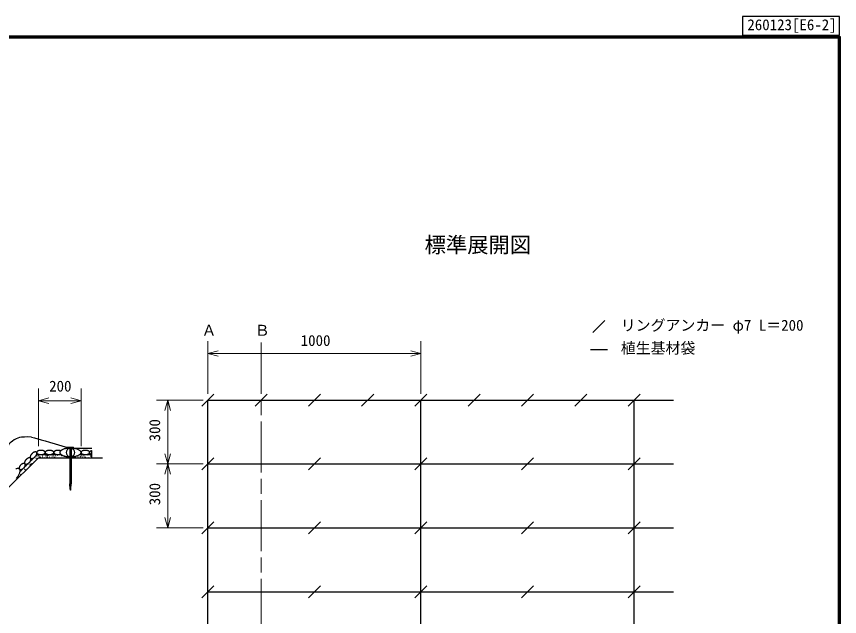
# Model space of a CAD drawing. Units: millimetres, scale not verified. Extents: x 200 to 8200, y 200 to 5838.
# Drawn here: x 4337 to 8200, y 3019 to 5838 of the extents above; entities that cross this region are included whole.
import ezdxf
from ezdxf.enums import TextEntityAlignment as Align

# ---------------------------------------------------------------- set-up
doc = ezdxf.new("R2010")
doc.units = ezdxf.units.MM
doc.header["$LTSCALE"] = 20
doc.linetypes.add('CHAIN', pattern=[18.5, 12, -1.5, 3.5, -1.5])
for name, color, linetype, lineweight in [('C-BMK', 3, 'CHAIN', 13), ('C-DOC', 3, 'Continuous', 25), ('C-STR', 7, 'Continuous', 25), ('C-STR-DIM', 1, 'Continuous', 13), ('C-STR-TXT', 7, 'Continuous', 25)]:
    doc.layers.add(name, color=color, linetype=linetype, lineweight=lineweight)
doc.layers.add('C-BMK-TXT', color=3, linetype='Continuous')
doc.layers.add('C-TTL-TXT', color=7, linetype='Continuous')
doc.styles.add('ＭＳ ゴシック', font='')
doc.styles.get('ＭＳ ゴシック').set_extended_font_data('MS Gothic')

msp = doc.modelspace()

# ---------------------------------------------------------------- linework, layer by layer
at = {"layer": 'C-BMK'}
for p, q in [((5235.63, 4305.76), (5235.63, 1743.25)), ((5485.63, 4305.76), (5485.63, 1737.25))]:
    msp.add_line(p, q, dxfattribs=at)
at = {"layer": 'C-DOC'}
for p, q in [((8200, 5838), (7745, 5838)), ((7745, 5838), (7745, 5750)), ((8200, 5750), (8200, 5838)), ((7745, 5750), (8200, 5750))]:
    msp.add_line(p, q, dxfattribs=at)
at = {"layer": 'C-STR'}
for p, q in [((5207.34, 4007.47), (5263.91, 4064.04)), ((5457.34, 4007.47), (5513.91, 4064.04)), ((5707.34, 4007.47), (5763.91, 4064.04)), ((5957.34, 4007.47), (6013.91, 4064.04)), ((6207.34, 4007.47), (6263.91, 4064.04)), ((6457.34, 4007.47), (6513.91, 4064.04)), ((6707.34, 4007.47), (6763.91, 4064.04)), ((6957.34, 4007.47), (7013.91, 4064.04)), ((7207.34, 4007.47), (7263.91, 4064.04)), ((5235.63, 2386.06), (5235.63, 4035.76)), ((6235.63, 2386.06), (6235.63, 4035.76)), ((7235.63, 2386.06), (7235.63, 4035.76)), ((4575.49, 3814.18), (4605.54, 3814.19)), ((4575.49, 3812.71), (4575.49, 3814.18)), ((4605.55, 3812.72), (4575.49, 3812.71)), ((4587.02, 3812.71), (4587.07, 3643)), ((4594.02, 3812.72), (4594.07, 3643)), ((4605.55, 3812.72), (4605.55, 3814.19)), ((4640.33, 3789.72), (4640.52, 3787.97)), ((4680.44, 3789.72), (4680.52, 3788.84)), ((4690.52, 3781.06), (4690.52, 3798.38)), ((4292.73, 3616.93), (4440.52, 3764.72)), ((4354.46, 3699.87), (4434.3, 3779.72)), ((4404.08, 3763.05), (4403.51, 3762.38)), ((4434.3, 3779.72), (4531.52, 3779.72)), ((4434.3, 3779.72), (4538.36, 3779.72)), ((4440.52, 3764.72), (4587.03, 3764.72)), ((4538.36, 3779.72), (4547.22, 3779.72)), ((4587.04, 3749.55), (4594.04, 3749.55)), ((4594.03, 3764.72), (4740.52, 3764.72)), ((4633.82, 3779.72), (4690.52, 3779.72)), ((4690.52, 3764.72), (4690.52, 3779.72)), ((5207.34, 3707.47), (5263.91, 3764.04)), ((5707.34, 3707.47), (5763.91, 3764.04)), ((6207.34, 3707.47), (6263.91, 3764.04)), ((6707.34, 3707.47), (6763.91, 3764.04)), ((7207.34, 3707.47), (7263.91, 3764.04)), ((4353.23, 3711.68), (4352.13, 3710.32)), ((4377.45, 3736.43), (4376.88, 3735.76)), ((4587.04, 3745.85), (4594.04, 3745.85)), ((4587.04, 3742.14), (4594.04, 3742.14)), ((4587.04, 3738.44), (4594.04, 3738.44)), ((4587.04, 3734.74), (4594.04, 3734.74)), ((4587.04, 3731.04), (4594.04, 3731.04)), ((4587.04, 3727.33), (4594.04, 3727.33)), ((4587.04, 3723.63), (4594.04, 3723.63)), ((4587.04, 3719.93), (4594.04, 3719.93)), ((4587.05, 3716.23), (4594.05, 3716.23)), ((4587.05, 3712.52), (4594.05, 3712.52)), ((4587.05, 3708.82), (4594.05, 3708.82)), ((4587.05, 3705.12), (4594.05, 3705.12)), ((4587.05, 3701.42), (4594.05, 3701.42)), ((4587.05, 3697.72), (4594.05, 3697.72)), ((4587.05, 3694.01), (4594.05, 3694.01)), ((4589.07, 3618), (4587.07, 3643)), ((4592.07, 3618), (4594.07, 3643)), ((4589.07, 3618), (4590.58, 3613)), ((4590.58, 3613), (4592.07, 3618)), ((5207.34, 3407.47), (5263.91, 3464.04)), ((5707.34, 3407.47), (5763.91, 3464.04)), ((6207.34, 3407.47), (6263.91, 3464.04)), ((6707.34, 3407.47), (6763.91, 3464.04)), ((7207.34, 3407.47), (7263.91, 3464.04)), ((5207.34, 3107.47), (5263.91, 3164.04)), ((5707.34, 3107.47), (5763.91, 3164.04)), ((6207.34, 3107.47), (6263.91, 3164.04)), ((6707.34, 3107.47), (6763.91, 3164.04)), ((7207.34, 3107.47), (7263.91, 3164.04))]:
    msp.add_line(p, q, dxfattribs=at)
at = {"layer": 'C-STR', "color": 3}
for p, q in [((5235.63, 4035.76), (7421.31, 4035.76)), ((5235.63, 3735.76), (7421.31, 3735.76)), ((5235.63, 3435.76), (7421.31, 3435.76)), ((5235.63, 3135.76), (7421.31, 3135.76))]:
    msp.add_line(p, q, dxfattribs=at)
at = {"layer": 'C-STR', "color": 1}
msp.add_line((4594.02, 3810.27), (4690.52, 3810.27), dxfattribs=at)
at = {"layer": 'C-STR', "color": 2, "lineweight": 70}
msp.add_lwpolyline([(200, 200), (8200, 200), (8200, 5740), (200, 5740)], close=True, dxfattribs=at)
at = {"layer": 'C-STR'}
for points in [[(4431.41, 3790.33), (4430.41, 3791.18), (4429.66, 3791.65), (4428.82, 3792.02), (4427.91, 3792.28), (4426.93, 3792.44), (4425.88, 3792.49), (4424.78, 3792.43), (4423.64, 3792.26), (4422.45, 3791.99), (4421.24, 3791.61), (4420.01, 3791.13), (4418.77, 3790.55), (4417.52, 3789.88), (4416.29, 3789.11), (4415.07, 3788.27), (4413.89, 3787.35), (4412.74, 3786.36), (4411.63, 3785.31), (4410.58, 3784.2), (4410.25, 3783.82)], [(4424.29, 3769.79), (4424.67, 3770.12), (4425.77, 3771.17), (4426.82, 3772.27), (4427.81, 3773.42), (4428.73, 3774.61), (4429.58, 3775.83), (4430.34, 3777.06), (4431.01, 3778.3), (4431.59, 3779.54), (4432.07, 3780.78), (4432.45, 3781.99), (4432.73, 3783.17), (4432.89, 3784.32), (4432.95, 3785.42), (4432.91, 3786.46), (4432.75, 3787.45), (4432.48, 3788.36), (4432.12, 3789.2), (4431.41, 3790.33)], [(4472.35, 3789.72), (4472.28, 3790.59), (4472.05, 3791.45), (4471.67, 3792.3), (4471.15, 3793.14), (4470.48, 3793.94), (4469.68, 3794.72), (4468.74, 3795.45), (4467.68, 3796.14), (4466.5, 3796.79), (4465.21, 3797.38), (4463.83, 3797.91), (4462.35, 3798.38), (4460.81, 3798.78), (4459.19, 3799.11), (4457.53, 3799.37), (4455.83, 3799.56), (4454.1, 3799.68), (4452.35, 3799.72), (4450.61, 3799.68), (4448.88, 3799.56), (4447.18, 3799.37), (4445.51, 3799.11), (4443.9, 3798.78), (4442.35, 3798.38), (4440.88, 3797.91), (4439.5, 3797.38), (4438.21, 3796.79), (4437.03, 3796.14), (4435.97, 3795.45), (4435.03, 3794.72), (4434.23, 3793.94), (4433.56, 3793.14), (4433.04, 3792.3), (4432.66, 3791.45), (4432.43, 3790.59), (4432.35, 3789.72), (4432.43, 3788.84), (4432.66, 3787.98), (4433.04, 3787.13), (4433.56, 3786.3), (4434.23, 3785.49), (4435.03, 3784.72), (4435.97, 3783.98), (4437.03, 3783.29), (4438.21, 3782.64), (4439.5, 3782.05), (4440.88, 3781.52), (4442.35, 3781.06), (4443.9, 3780.65), (4445.51, 3780.32), (4447.18, 3780.06), (4448.88, 3779.87), (4450.61, 3779.75), (4452.35, 3779.72), (4454.1, 3779.75), (4455.83, 3779.87), (4457.53, 3780.06), (4459.19, 3780.32), (4460.81, 3780.65), (4462.35, 3781.06), (4463.83, 3781.52), (4465.21, 3782.05), (4466.5, 3782.64), (4467.68, 3783.29), (4468.74, 3783.98), (4469.68, 3784.72), (4470.48, 3785.49), (4471.15, 3786.3), (4471.67, 3787.13), (4472.05, 3787.98), (4472.28, 3788.84)], [(4512.35, 3789.72), (4512.28, 3790.59), (4512.05, 3791.45), (4511.67, 3792.3), (4511.15, 3793.14), (4510.48, 3793.94), (4509.68, 3794.72), (4508.74, 3795.45), (4507.68, 3796.14), (4506.5, 3796.79), (4505.21, 3797.38), (4503.83, 3797.91), (4502.35, 3798.38), (4500.81, 3798.78), (4499.19, 3799.11), (4497.53, 3799.37), (4495.83, 3799.56), (4494.1, 3799.68), (4492.35, 3799.72), (4490.61, 3799.68), (4488.88, 3799.56), (4487.18, 3799.37), (4485.51, 3799.11), (4483.9, 3798.78), (4482.35, 3798.38), (4480.88, 3797.91), (4479.5, 3797.38), (4478.21, 3796.79), (4477.03, 3796.14), (4475.97, 3795.45), (4475.03, 3794.72), (4474.23, 3793.94), (4473.56, 3793.14), (4473.04, 3792.3), (4472.66, 3791.45), (4472.43, 3790.59), (4472.35, 3789.72), (4472.43, 3788.84), (4472.66, 3787.98), (4473.04, 3787.13), (4473.56, 3786.3), (4474.23, 3785.49), (4475.03, 3784.72), (4475.97, 3783.98), (4477.03, 3783.29), (4478.21, 3782.64), (4479.5, 3782.05), (4480.88, 3781.52), (4482.35, 3781.06), (4483.9, 3780.65), (4485.51, 3780.32), (4487.18, 3780.06), (4488.88, 3779.87), (4490.61, 3779.75), (4492.35, 3779.72), (4494.1, 3779.75), (4495.83, 3779.87), (4497.53, 3780.06), (4499.19, 3780.32), (4500.81, 3780.65), (4502.35, 3781.06), (4503.83, 3781.52), (4505.21, 3782.05), (4506.5, 3782.64), (4507.68, 3783.29), (4508.74, 3783.98), (4509.68, 3784.72), (4510.48, 3785.49), (4511.15, 3786.3), (4511.67, 3787.13), (4512.05, 3787.98), (4512.28, 3788.84)], [(4544.62, 3797.6), (4543.83, 3797.91), (4542.35, 3798.38), (4540.81, 3798.78), (4539.19, 3799.11), (4537.53, 3799.37), (4535.83, 3799.56), (4534.1, 3799.68), (4532.35, 3799.72), (4530.61, 3799.68), (4528.88, 3799.56), (4527.18, 3799.37), (4525.51, 3799.11), (4523.9, 3798.78), (4522.35, 3798.38), (4520.88, 3797.91), (4519.5, 3797.38), (4518.21, 3796.79), (4517.03, 3796.14), (4515.97, 3795.45), (4515.03, 3794.72), (4514.23, 3793.94), (4513.56, 3793.14), (4513.04, 3792.3), (4512.66, 3791.45), (4512.43, 3790.59), (4512.35, 3789.72), (4512.43, 3788.84), (4512.66, 3787.98), (4513.04, 3787.13), (4513.56, 3786.3), (4514.23, 3785.49), (4515.03, 3784.72), (4515.97, 3783.98), (4517.03, 3783.29), (4518.21, 3782.64), (4519.5, 3782.05), (4520.88, 3781.52), (4522.35, 3781.06), (4523.9, 3780.65), (4525.51, 3780.32), (4527.18, 3780.06), (4528.88, 3779.87), (4530.61, 3779.75), (4532.35, 3779.72), (4534.1, 3779.75), (4535.83, 3779.87), (4537.53, 3780.06), (4539.19, 3780.32), (4540.81, 3780.65), (4542.35, 3781.06), (4543.83, 3781.52), (4544.62, 3781.83)], [(4587.02, 3809.65), (4586.16, 3809.64), (4581.83, 3809.41), (4577.58, 3809.03), (4573.42, 3808.51), (4569.39, 3807.84), (4565.52, 3807.04), (4561.84, 3806.1), (4558.38, 3805.04), (4555.16, 3803.86), (4552.21, 3802.57), (4549.56, 3801.19), (4547.22, 3799.72), (4545.2, 3798.17), (4543.53, 3796.56), (4542.22, 3794.89), (4541.28, 3793.19), (4540.71, 3791.46), (4540.52, 3789.72), (4540.71, 3787.97), (4541.28, 3786.24), (4542.22, 3784.54), (4543.53, 3782.87), (4545.2, 3781.26), (4547.22, 3779.72), (4549.56, 3778.24), (4552.21, 3776.86), (4555.16, 3775.57), (4558.38, 3774.39), (4561.84, 3773.33), (4565.52, 3772.39), (4569.39, 3771.59), (4573.42, 3770.92), (4577.58, 3770.4), (4581.83, 3770.02), (4586.16, 3769.79), (4587.03, 3769.78)], [(4640.52, 3789.72), (4640.33, 3791.46), (4639.76, 3793.19), (4638.81, 3794.89), (4637.5, 3796.56), (4635.83, 3798.17), (4633.82, 3799.72), (4631.47, 3801.19), (4628.82, 3802.57), (4625.87, 3803.86), (4622.66, 3805.04), (4619.2, 3806.1), (4615.52, 3807.04), (4611.65, 3807.84), (4607.62, 3808.51), (4603.46, 3809.03), (4599.2, 3809.41), (4594.87, 3809.64), (4594.02, 3809.65)], [(4594.03, 3769.78), (4594.87, 3769.79), (4599.2, 3770.02), (4603.46, 3770.4), (4607.62, 3770.92), (4611.65, 3771.59), (4615.52, 3772.39), (4619.2, 3773.33), (4622.66, 3774.39), (4625.87, 3775.57), (4628.82, 3776.86), (4631.47, 3778.24), (4633.82, 3779.72), (4635.83, 3781.26), (4637.5, 3782.87), (4638.81, 3784.54), (4639.76, 3786.24), (4640.33, 3787.97)], [(4680.52, 3789.72), (4680.44, 3790.59), (4680.21, 3791.45), (4679.84, 3792.3), (4679.31, 3793.14), (4678.64, 3793.94), (4677.84, 3794.72), (4676.9, 3795.45), (4675.84, 3796.14), (4674.66, 3796.79), (4673.37, 3797.38), (4671.99, 3797.91), (4670.52, 3798.38), (4668.97, 3798.78), (4667.36, 3799.11), (4665.69, 3799.37), (4663.99, 3799.56), (4662.26, 3799.68), (4660.52, 3799.72), (4658.77, 3799.68), (4657.04, 3799.56), (4655.34, 3799.37), (4653.68, 3799.11), (4652.06, 3798.78), (4650.52, 3798.38), (4649.05, 3797.91), (4647.66, 3797.38), (4646.37, 3796.79), (4645.2, 3796.14), (4644.13, 3795.45), (4643.2, 3794.72), (4642.39, 3793.94), (4641.72, 3793.14), (4641.2, 3792.3), (4640.82, 3791.45), (4640.59, 3790.59), (4640.52, 3789.72), (4640.59, 3788.84), (4640.82, 3787.98), (4641.2, 3787.13), (4641.72, 3786.3), (4642.39, 3785.49), (4643.2, 3784.72), (4644.13, 3783.98), (4645.2, 3783.29), (4646.37, 3782.64), (4647.66, 3782.05), (4649.05, 3781.52), (4650.52, 3781.06), (4652.06, 3780.65), (4653.68, 3780.32), (4655.34, 3780.06), (4657.04, 3779.87), (4658.77, 3779.75), (4660.52, 3779.72), (4662.26, 3779.75), (4663.99, 3779.87), (4665.69, 3780.06), (4667.36, 3780.32), (4668.97, 3780.65), (4670.52, 3781.06), (4671.99, 3781.52), (4673.37, 3782.05), (4674.66, 3782.64), (4675.84, 3783.29), (4676.9, 3783.98), (4677.84, 3784.72), (4678.64, 3785.49), (4679.31, 3786.3), (4679.84, 3787.13), (4680.21, 3787.98), (4680.44, 3788.84)], [(4690.52, 3798.38), (4689.05, 3797.91), (4687.66, 3797.38), (4686.37, 3796.79), (4685.2, 3796.14), (4684.13, 3795.45), (4683.2, 3794.72), (4682.39, 3793.94), (4681.72, 3793.14), (4681.2, 3792.3), (4680.82, 3791.45), (4680.59, 3790.59), (4680.52, 3789.72), (4680.59, 3788.84), (4680.82, 3787.98), (4681.2, 3787.13), (4681.72, 3786.3), (4682.39, 3785.49), (4683.2, 3784.72), (4684.13, 3783.98), (4685.2, 3783.29), (4686.37, 3782.64), (4687.66, 3782.05), (4689.05, 3781.52), (4690.52, 3781.06)], [(4383.07, 3756.71), (4382.18, 3755.87), (4381.13, 3754.77), (4380.14, 3753.62), (4379.22, 3752.43), (4378.38, 3751.21), (4377.62, 3749.98), (4376.94, 3748.74), (4376.37, 3747.5), (4375.88, 3746.26), (4375.51, 3745.05), (4375.23, 3743.87), (4375.06, 3742.72), (4375, 3741.62), (4375.05, 3740.57), (4375.21, 3739.59), (4375.47, 3738.68), (4375.84, 3737.84), (4376.31, 3737.09), (4376.88, 3736.43), (4377.54, 3735.86), (4378.3, 3735.39), (4379.13, 3735.02), (4380.05, 3734.76), (4381.03, 3734.6), (4382.07, 3734.55), (4383.17, 3734.61), (4384.32, 3734.78), (4385.51, 3735.05), (4386.72, 3735.43), (4387.95, 3735.91), (4389.19, 3736.49), (4390.43, 3737.16), (4391.67, 3737.92), (4392.88, 3738.77), (4394.07, 3739.69), (4395.22, 3740.68), (4396.33, 3741.73), (4397.17, 3742.61)], [(4403.35, 3762.9), (4402.69, 3763.47), (4401.94, 3763.94), (4401.1, 3764.31), (4400.19, 3764.57), (4399.21, 3764.73), (4398.16, 3764.78), (4397.06, 3764.72), (4395.91, 3764.55), (4394.73, 3764.28), (4393.52, 3763.9), (4392.28, 3763.42), (4391.04, 3762.84), (4389.8, 3762.16), (4388.57, 3761.4), (4387.35, 3760.56), (4386.16, 3759.64), (4385.01, 3758.65), (4383.91, 3757.6), (4383.07, 3756.71)], [(4397.17, 3742.61), (4398.05, 3743.45), (4399.1, 3744.56), (4400.09, 3745.71), (4401.01, 3746.9), (4401.86, 3748.11), (4402.62, 3749.35), (4403.29, 3750.59), (4403.87, 3751.83), (4404.35, 3753.06), (4404.73, 3754.28), (4405, 3755.46), (4405.17, 3756.61), (4405.23, 3757.71), (4405.18, 3758.75), (4405.03, 3759.74), (4404.76, 3760.65), (4404.39, 3761.48), (4403.92, 3762.24)], [(4410.25, 3783.82), (4409.87, 3783.5), (4408.77, 3782.45), (4407.72, 3781.34), (4406.73, 3780.19), (4405.81, 3779), (4404.96, 3777.79), (4404.2, 3776.55), (4403.53, 3775.31), (4402.95, 3774.07), (4402.47, 3772.84), (4402.09, 3771.62), (4401.81, 3770.44), (4401.65, 3769.29), (4401.59, 3768.19), (4401.64, 3767.15), (4401.79, 3766.16), (4402.06, 3765.25), (4402.42, 3764.42), (4402.9, 3763.66), (4403.46, 3763), (4404.13, 3762.43), (4404.88, 3761.96), (4405.72, 3761.59), (4406.63, 3761.33), (4407.61, 3761.17), (4408.66, 3761.12), (4409.76, 3761.18), (4410.9, 3761.35), (4412.09, 3761.62), (4413.3, 3762), (4414.53, 3762.48), (4415.78, 3763.06), (4417.02, 3763.74), (4418.25, 3764.5), (4419.47, 3765.34), (4420.65, 3766.26), (4421.8, 3767.25), (4422.91, 3768.3), (4423.96, 3769.41), (4424.29, 3769.79)], [(4352.13, 3711.68), (4350.76, 3712.78), (4349.14, 3713.6), (4347.26, 3714.14), (4345.16, 3714.39), (4342.84, 3714.35), (4340.32, 3714.02), (4337.62, 3713.4), (4334.77, 3712.5)], [(4336.84, 3668.54), (4339.58, 3671.82), (4342.15, 3675.13), (4344.53, 3678.45), (4346.7, 3681.76), (4348.64, 3685.02), (4350.33, 3688.22), (4351.77, 3691.33), (4352.95, 3694.32), (4353.85, 3697.18), (4354.46, 3699.87), (4354.79, 3702.39), (4354.83, 3704.71), (4354.58, 3706.82), (4354.05, 3708.69), (4353.23, 3710.32)], [(4376.88, 3736.43), (4376.22, 3737), (4375.47, 3737.47), (4374.63, 3737.84), (4373.72, 3738.1), (4372.73, 3738.26), (4371.69, 3738.3), (4370.59, 3738.25), (4369.44, 3738.08), (4368.26, 3737.8), (4367.04, 3737.42), (4365.81, 3736.94), (4364.57, 3736.36), (4363.33, 3735.69), (4362.09, 3734.93), (4360.88, 3734.09), (4359.69, 3733.17), (4358.54, 3732.18), (4357.44, 3731.12), (4356.38, 3730.02), (4355.39, 3728.87), (4354.47, 3727.68), (4353.63, 3726.47), (4352.87, 3725.23), (4352.2, 3723.99), (4351.62, 3722.75), (4351.14, 3721.52), (4350.76, 3720.3), (4350.48, 3719.12), (4350.31, 3717.97), (4350.25, 3716.87), (4350.3, 3715.83), (4350.46, 3714.84), (4350.72, 3713.93), (4351.09, 3713.09), (4351.56, 3712.34), (4352.13, 3711.68), (4352.8, 3711.11), (4353.55, 3710.64), (4354.38, 3710.27), (4355.3, 3710.01), (4356.28, 3709.85), (4357.33, 3709.8), (4358.43, 3709.86), (4359.57, 3710.03), (4360.76, 3710.3), (4361.97, 3710.68), (4363.2, 3711.16), (4364.44, 3711.74), (4365.69, 3712.41), (4366.92, 3713.18), (4368.13, 3714.02), (4369.32, 3714.94), (4370.47, 3715.93), (4371.58, 3716.98), (4372.63, 3718.09), (4373.62, 3719.24), (4374.54, 3720.43), (4375.38, 3721.64), (4376.14, 3722.87), (4376.82, 3724.12), (4377.4, 3725.36), (4377.88, 3726.59), (4378.26, 3727.8), (4378.53, 3728.99), (4378.7, 3730.13), (4378.76, 3731.23), (4378.71, 3732.28), (4378.55, 3733.26), (4378.29, 3734.18), (4377.92, 3735.01), (4377.45, 3735.76)]]:
    msp.add_lwpolyline(points, dxfattribs=at)
for centre in [(4411.16, 3750.34), (4415.89, 3758.74), (4418.38, 3748.66), (4426.4, 3763.91), (4426.45, 3753.85), (4433.41, 3771.96), (4433.62, 3762.23), (4434.89, 3777.74), (4441.74, 3773.06), (4447.42, 3777.13), (4447.73, 3768.62), (4458.63, 3777.13), (4458.7, 3775.96), (4458.86, 3770.4), (4469.32, 3767.48), (4474.89, 3773.06), (4480.88, 3768.62), (4481.65, 3776.16), (4483.94, 3774.99), (4491.29, 3768.12), (4492.15, 3775.77), (4493.63, 3777.13), (4496.86, 3773.7), (4503.23, 3775.77), (4504.32, 3767.48), (4509.89, 3773.06), (4515.88, 3768.62), (4519.18, 3777.32), (4521.1, 3775.32), (4527.09, 3770.88), (4530.81, 3776.93), (4547.62, 3775.31), (4551.53, 3769.02), (4564.3, 3770), (4573.47, 3767.48), (4585.03, 3768.62), (4600.8, 3767.48), (4612.36, 3768.62), (4625.89, 3769.02), (4631.26, 3777.91), (4638.66, 3770), (4642.9, 3776.09), (4647.83, 3767.48), (4653.4, 3773.06), (4659.39, 3768.62), (4669.01, 3775.31), (4675.16, 3767.48), (4684.5, 3777.91), (4685.46, 3772.05), (4375.81, 3717.81), (4377.46, 3709.13), (4384.34, 3714.06), (4386.42, 3725.59), (4391.14, 3733.99), (4393.63, 3723.91), (4400.56, 3742.56), (4401.7, 3729.1), (4402.21, 3733.88), (4409.09, 3738.81), (4349.77, 3684.33), (4350.11, 3678.21), (4357.47, 3687.19), (4359.55, 3698.72), (4364.27, 3707.12), (4366.76, 3697.04), (4374.83, 3702.23), (4338.15, 3667.86)]:
    msp.add_circle(centre, 0.3, dxfattribs=at)
for centre, radius, start, end in [((4569.92, 3765.37), 41.2, 115.4498, 119.61538), ((4564.99, 3805.43), 31.26, 235.33954, 240.41315), ((4569.22, 3812.71), 39.68, 240.3049, 244.62992)]:
    msp.add_arc(centre, radius, start, end, dxfattribs=at)
at = {"layer": 'C-STR', "color": 3}
for start, end in [(100.0758, 259.95822), (280.11553, 79.91848)]:
    msp.add_arc((4590.52, 3789.72), 20, start, end, dxfattribs=at)
at = {"layer": 'C-STR', "color": 1}
msp.add_open_spline([(4407.62, 3861.77), (4386.1, 3863.68), (4361.43, 3861.49), (4351.96, 3859.7), (4342.5, 3857.91), (4328.84, 3850.89), (4318.72, 3843.63), (4308.61, 3836.37), (4305.32, 3832.63), (4302.47, 3828.8), (4299.63, 3824.97), (4297.23, 3821.05), (4287.08, 3801.25)], degree=3, knots=[0, 0, 0, 0, 1, 1, 1, 2, 2, 2, 3, 3, 3, 4, 4, 4, 4], dxfattribs=at)
msp.add_open_spline([(4407.62, 3861.77), (4446.7, 3851.59), (4478.96, 3842.13), (4587.02, 3810.27)], degree=3, dxfattribs=at)
at = {"layer": 'C-STR-DIM'}
for p, q in [((5235.63, 4065.76), (5235.63, 4312.47)), ((6235.63, 4065.76), (6235.63, 4312.47)), ((5235.63, 4254.76), (5283.92, 4267.7)), ((5235.63, 4254.76), (5235.63, 4220.47)), ((5235.63, 4254.76), (5283.92, 4241.82)), ((5235.63, 4254.76), (6235.63, 4254.76)), ((6235.63, 4254.76), (6187.33, 4267.7)), ((6235.63, 4254.76), (6187.33, 4241.82)), ((6235.63, 4254.76), (6235.63, 4220.47)), ((4440.52, 3820.06), (4440.52, 4090.51)), ((4640.52, 3820.06), (4640.52, 4090.51)), ((4440.52, 4032.8), (4488.81, 4045.74)), ((4440.52, 4032.8), (4488.81, 4019.85)), ((4440.52, 4032.8), (4640.52, 4032.8)), ((4640.52, 4032.8), (4592.22, 4045.74)), ((4640.52, 4032.8), (4592.22, 4019.85)), ((4640.52, 4032.8), (4640.52, 3998.51)), ((5213.76, 4035.76), (4993.76, 4035.76)), ((5047.15, 4035.76), (5034.21, 3987.46)), ((5047.15, 4035.76), (5060.1, 3987.46)), ((5047.15, 4035.76), (5047.15, 3735.76)), ((5053.76, 4035.76), (5087.15, 4035.76)), ((5047.15, 3735.76), (5034.21, 3784.05)), ((5047.15, 3735.76), (5060.1, 3784.05)), ((5213.76, 3735.76), (4993.76, 3735.76)), ((5047.15, 3735.76), (5034.21, 3687.46)), ((5047.15, 3735.76), (5060.1, 3687.46)), ((5047.15, 3735.76), (5047.15, 3435.76)), ((5053.76, 3735.76), (5087.15, 3735.76)), ((5047.15, 3435.76), (5034.21, 3484.05)), ((5047.15, 3435.76), (5060.1, 3484.05)), ((5213.76, 3435.76), (4993.76, 3435.76)), ((5053.76, 3435.76), (5087.15, 3435.76))]:
    msp.add_line(p, q, dxfattribs=at)
at = {"layer": 'C-STR-TXT'}
msp.add_line((7042.53, 4353.08), (7099.09, 4409.65), dxfattribs=at)
at = {"layer": 'C-STR-TXT', "color": 3}
msp.add_line((7030.81, 4274.16), (7110.81, 4274.16), dxfattribs=at)

# ---------------------------------------------------------------- texts
at = {"layer": 'C-BMK-TXT', "style": 'ＭＳ ゴシック'}
for s, p in [('Ａ', (5240.99, 4322.56)), ('Ｂ', (5490.99, 4322.56))]:
    msp.add_text(s, height=51.32, dxfattribs=at).set_placement(p, align=Align.BOTTOM_CENTER)
at = {"layer": 'C-DOC', "style": 'ＭＳ ゴシック'}
msp.add_text('260123[E6-2]', height=51.32, dxfattribs=at).set_placement((7767.45, 5758), align=Align.BOTTOM_LEFT)
at = {"layer": 'C-STR-DIM', "color": 7, "style": 'ＭＳ ゴシック'}
for s, p in [('1000', (5671.3, 4274.76)), ('200', (4490.71, 4060.41))]:
    msp.add_text(s, height=51.32, dxfattribs=at).set_placement(p, align=Align.BOTTOM_LEFT)
for p in [(5027.15, 3841.83), (5027.15, 3541.83)]:
    msp.add_text('300', height=51.32, rotation=90, dxfattribs=at).set_placement(p, align=Align.BOTTOM_LEFT)
at = {"layer": 'C-STR-TXT', "style": 'ＭＳ ゴシック'}
for s, p in [('リングアンカー φ7 L＝200', (7173.31, 4346.37)), ('植生基材袋', (7173.31, 4239.16))]:
    msp.add_text(s, height=51.32, dxfattribs=at).set_placement(p, align=Align.BOTTOM_LEFT)
at = {"layer": 'C-TTL-TXT', "style": 'ＭＳ ゴシック'}
msp.add_text('標準展開図', height=73.31, dxfattribs=at).set_placement((6252.73, 4764.82), align=Align.MIDDLE_LEFT)

doc.saveas('drawing.dxf')
